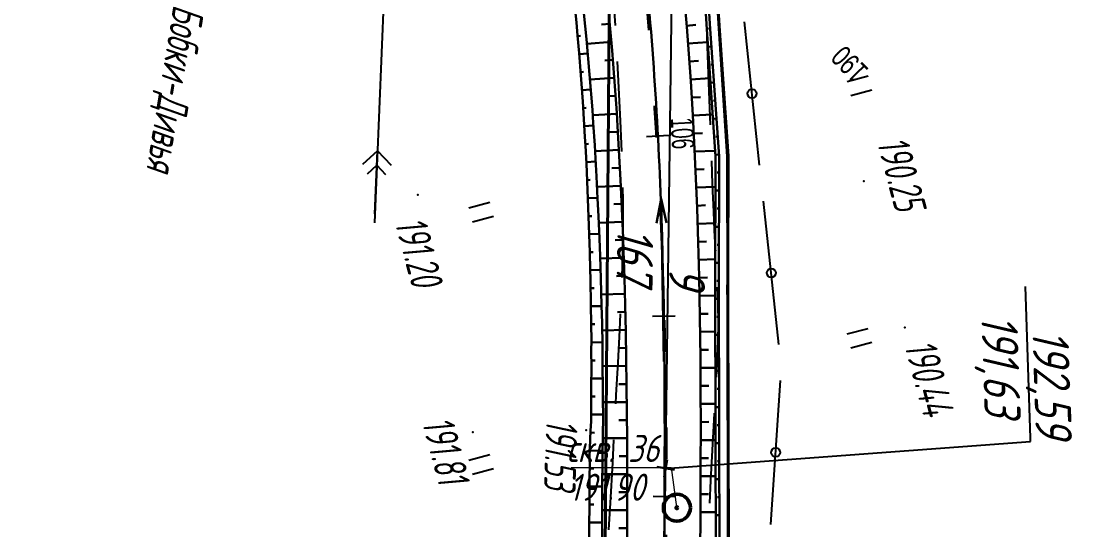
# Model space of a CAD drawing. Header units: millimetres. Extents: x -1799 to 6962, y -1020 to 4121.
# Drawn here: x 5726.6 to 5843.3, y 886.9 to 943.3 of the extents above; entities that cross this region are included whole.
import ezdxf
from ezdxf import colors
from ezdxf.entities.mleader import LeaderData, LeaderLine
from ezdxf.math import Vec2, Vec3

# ---------------------------------------------------------------- set-up
doc = ezdxf.new("R2010")
doc.units = ezdxf.units.MM
doc.linetypes.add('CONTI', pattern=[0])
doc.linetypes.add('STROT', pattern=[1.7, 0.5, -1.2])
for name, color, linetype, lineweight in [('10', 1, 'Continuous', 35), ('геология', 7, 'Continuous', 20), ('КОПИЯ_ОСЬ_13_ОТКОСЫ', 7, 'Continuous', 30), ('ОСЬ_ВЕРХ_ПОКРЫТИЯ_ГРАНИЦЫ_ПОЛОС', 7, 'Continuous', 30), ('ОСЬ_ВЕРХ_ПОКРЫТИЯ_ОСЬ', 1, 'Continuous', 30), ('Отметки', 5, 'Continuous', 30), ('Уклоны ПЧ', 5, 'Continuous', 30)]:
    doc.layers.add(name, color=color, linetype=linetype, lineweight=lineweight)
for name, color, linetype in [('_Ростелеком', 6, 'Continuous'), ('GOR_BDEFAULT', 212, 'CONTI'), ('NAD_MDEFAULT', 7, 'CONTI'), ('PI_OTDEFAULT', 172, 'CONTI'), ('PI_TTDEFAULT', 5, 'CONTI'), ('PLN_O', 7, 'CONTI'), ('SIT_LDEFAULT', 7, 'CONTI'), ('ZAPSKDEFAULT', 7, 'CONTI'), ('КОПИЯ_ОСЬ_ТАНГЕНСЫ', 1, 'Continuous'), ('ОСЬ_ВЕРХ_ПОКРЫТИЯ_ПИКЕТЫ', 1, 'Continuous'), ('ОСЬ_ВЕРХ_ПОКРЫТИЯ_ТАНГЕНСЫ', 1, 'Continuous'), ('разметка', 7, 'Continuous')]:
    doc.layers.add(name, color=color, linetype=linetype)
doc.styles.add('eskd', font='spds.shx', dxfattribs={"width": 1.2, "oblique": 15})
doc.styles.add('SHRFT', font='TXT', dxfattribs={"width": 3.5})
doc.styles.get("Standard").update_dxf_attribs({"font": 'arial.ttf'})
doc.styles.add('STYLE1', font='romand.shx', dxfattribs={"width": 0.9})
doc.styles.add('ГОСТ', font='', dxfattribs={"oblique": 15, "height": 4})
doc.styles.get('ГОСТ').set_extended_font_data('GOST type A')
doc.linetypes.add('кабель_связи_проект.', pattern='A,10,-1,["/",STYLE1,S=3,R=0,X=0,Y=-1.5],-4.1', length=15.1)

# ---------------------------------------------------------------- blocks, each defined once
blk = doc.blocks.new('BL_2011')
at = {"color": 0}
for p, q in [((0, 0), (0, 2.4)), ((1.6, 0), (1.6, 2.4))]:
    blk.add_line(p, q, dxfattribs=at)
blk = doc.blocks.new('_None')
blk = doc.blocks.new('Крест')
at = {"layer": 'Отметки'}
for points in [[(-1, 0), (1, 0)], [(0, 1), (0, -1)]]:
    blk.add_lwpolyline(points, dxfattribs=at)
blk = doc.blocks.new('Стрелка')
at = {"layer": 'Уклоны ПЧ', "ltscale": 2}
for points in [[(-0.02342005360436872, -0.04794833697465961), (-0.02342005360436872, 17.97170368749525)], [(-0.02342005360436872, -0.04794833697465961), (-0.5784949510263147, 2.621650927669716)], [(-0.02342005360436872, -0.04794833697465961), (0.5316548438175772, 2.621650927669716)]]:
    blk.add_lwpolyline(points, dxfattribs=at)

msp = doc.modelspace()

# ---------------------------------------------------------------- linework, layer by layer
at = {"layer": '10'}
for points in [[(5791.355964376251, 869.7934807356569), (5791.985964376139, 953.6034807352471), (5769.205964376344, 1029.843480735471), (5768.895964376288, 1032.773480736104), (5755.345964376475, 1076.213480735582), (5685.505964376158, 1227.893480735284), (5683.115964376493, 1232.243480735843), (5612.565964376214, 1360.393480735284), (5593.2659643764, 1384.303480735433), (5577.575964376456, 1419.603480735247), (5542.445964376102, 1502.973480735359), (5552.865964376493, 1504.53348073588), (5516.085964376232, 1583.56348073521), (5516.085964376232, 1583.56348073521), (5485.165964376307, 1652.333480735694), (5455.385964376512, 1713.543480735657), (5448.065964376214, 1728.593480735471), (5415.885964376512, 1791.103480735247), (5411.505964376158, 1799.603480735247), (5401.585964376232, 1796.883480735508), (5363.485964376139, 1869.853480735247), (5344.985964376139, 1914.953480735806)], [(5805.165964376307, 883.4134807357686), (5805.085964376232, 913.5634807352099), (5805.045964376195, 928.3434807354706), (5804.145964376288, 942.5334807358804), (5801.995964376381, 976.2034807358059), (5801.095964376475, 992.8634807359549), (5771.790660616893, 1087.984515807045), (5771.790660616893, 1087.984515807045), (5731.2659643764, 1176.633480735508), (5724.615964376493, 1174.123480735731), (5696.165964376307, 1233.163480735769), (5688.975964376363, 1246.273480736104), (5623.545964376195, 1365.603480735247), (5585.295964376195, 1451.763480735396), (5562.865964376493, 1510.433480735322), (5555.115964376493, 1526.56348073521), (5526.335964376232, 1586.473480735359)], [(5516.085964376232, 1583.56348073521), (5552.865964376493, 1504.53348073588), (5542.445964376102, 1502.973480735359), (5577.575964376456, 1419.603480735247), (5593.2659643764, 1384.303480735433), (5612.565964376214, 1360.393480735284), (5683.115964376493, 1232.243480735843), (5685.505964376158, 1227.893480735284), (5755.345964376475, 1076.213480735582), (5768.895964376288, 1032.773480736104), (5769.205964376344, 1029.843480735471), (5791.985964376139, 953.6034807352471), (5791.355964376251, 869.7934807356569)]]:
    msp.add_lwpolyline(points, dxfattribs=at)
at = {"layer": '_Ростелеком', "linetype": 'кабель_связи_проект.', "ltscale": 0.25, "const_width": 0.35}
msp.add_lwpolyline([(5805.165964376307, 883.4134807357686), (5805.085964376232, 913.5634807352099), (5805.125964376386, 928.3534807352471), (5804.145964376288, 942.5334807358804), (5802.829757305686, 963.1458956519264), (5800.305473025141, 992.7465754443901), (5792.145285991437, 1019.931911062834), (5784.684153753517, 1044.070788457443), (5777.412903898783, 1068.665277860512), (5777.412903898783, 1068.665277860512), (5771.790660616893, 1087.984515807045), (5754.125367967799, 1126.627863044304), (5733.428006614684, 1166.088191697759), (5716.026414358881, 1200.551868101035), (5697.96872202532, 1233.5746692069), (5674.586269444591, 1278.941700580915), (5654.913125594418, 1314.592563434889)], dxfattribs=at)
at = {"layer": 'PI_TTDEFAULT', "color": 5}
for p in [(5820.191700376405, 925.5992137355852, 190.249), (5770.661700376435, 924.0792167348909, 191.203), (5824.741700376451, 909.3592157349112, 190.436), (5776.79170037644, 897.7392127350095, 191.812), (5789.381700376407, 897.9592147352296, 191.53)]:
    msp.add_point(p, dxfattribs=at)
at = {"layer": 'PLN_O'}
for p, q in [((5808.631700376407, 927.3592157349112), (5806.931700376395, 943.2692117350298)), ((5810.761700376412, 907.469216735487), (5809.0617003764, 923.3792127356055)), ((5809.871700376398, 887.5192117350298), (5810.931700376395, 903.4792107356834))]:
    msp.add_line(p, q, dxfattribs=at)
for centre in [(5807.78170037643, 935.3092127353075), (5809.911700376435, 915.4192137349519), (5810.401700376426, 895.4992157355073)]:
    msp.add_circle(centre, 0.5, dxfattribs=at)
at = {"layer": 'SIT_LDEFAULT', "color": 7}
for p, q in [((5767.191700376405, 952.9092117346945), (5765.881700376407, 920.9792107356834)), ((5792.3117003764, 947.2792137352872), (5792.581700376419, 942.8692177351686)), ((5802.801700376449, 941.5292137352872), (5802.79170037644, 941.8292167348909)), ((5803.03170037643, 935.5392167348537), (5802.801700376449, 941.5292137352872)), ((5792.8117003764, 938.8792127356055), (5792.891700376416, 937.4092117346945)), ((5792.891700376416, 937.4092117346945), (5793.141700376416, 932.299218735111)), ((5803.171700376444, 931.8392117353278), (5803.03170037643, 935.5392167348537)), ((5793.141700376416, 932.299218735111), (5793.28170037643, 928.8892147358629)), ((5766.211700376423, 928.969216735487), (5764.54170037644, 927.4392177354666)), ((5765.921700376444, 921.9792107356834), (5766.211700376423, 928.969216735487)), ((5767.741700376451, 927.3092127353075), (5766.211700376423, 928.969216735487)), ((5803.411700376435, 925.2492157355073), (5803.321700376409, 927.8392117353278)), ((5765.101700376437, 926.4192137349519), (5766.141700376416, 927.3692177351686)), ((5766.141700376416, 927.3692177351686), (5767.101700376437, 926.3292167348909)), ((5793.401700376426, 924.8892147358629), (5793.441700376405, 923.4792107356834)), ((5803.53170037643, 922.1992127349722), (5803.411700376435, 925.2492157355073)), ((5793.431700376395, 923.4792107356834), (5793.431700376395, 919.8792127356055)), ((5803.631700376407, 920.1492167351889), (5803.53170037643, 922.1992127349722)), ((5793.431700376395, 919.8792127356055), (5793.371700376398, 916.2792137352872)), ((5803.741700376451, 918.0992137355852), (5803.631700376407, 920.1492167351889)), ((5803.751700376402, 917.8492137355852), (5803.741700376451, 918.0992137355852)), ((5793.361700376447, 916.2792137352872), (5793.3117003764, 914.8892147358629)), ((5804.021700376421, 911.9492127349722), (5803.961700376423, 913.8492137355852)), ((5804.051700376449, 909.8992167351889), (5804.021700376421, 911.9492127349722)), ((5793.141700376416, 910.8892147358629), (5793.051700376449, 909.0692147355649)), ((5793.0617003764, 909.0692147355649), (5792.871700376398, 905.469216735487)), ((5804.021700376421, 907.8492137355852), (5804.051700376449, 909.8992167351889)), ((5803.871700376398, 904.5192117350298), (5804.021700376421, 907.8492137355852)), ((5792.871700376398, 905.469216735487), (5792.671700376444, 901.8692177351686)), ((5803.841700376428, 903.8592157349112), (5803.871700376398, 904.5192117350298)), ((5792.671700376444, 901.8692177351686), (5792.621700376398, 900.8992167351889)), ((5803.591700376428, 899.1192177351686), (5803.631700376407, 899.8692177351686)), ((5803.221700376433, 892.3792127356055), (5803.591700376428, 899.1192177351686)), ((5792.411700376435, 896.9092117346945), (5792.28170037643, 894.3492137355852)), ((5792.29170037644, 894.3492137355852), (5792.04170037644, 889.9092117346945)), ((5803.081700376419, 889.8792127356055), (5803.221700376433, 892.3792127356055)), ((5792.04170037644, 889.9092117346945), (5791.861700376447, 886.9292157352093))]:
    msp.add_line(p, q, dxfattribs=at)
at = {"layer": 'геология', "color": 1, "linetype": 'Continuous'}
for p, q in [((5787.702704275589, 893.8278079791116), (5798.793916053701, 893.8278079791116)), ((5798.793916053701, 893.8278079791116), (5799.415548364583, 889.4169010402757))]:
    msp.add_line(p, q, dxfattribs=at)
at = {"layer": 'геология', "color": 1, "linetype": 'Continuous', "lineweight": 50}
for radius in [1.5, 0.1033866461948492]:
    msp.add_circle((5799.440180590589, 889.3712415782857), radius, dxfattribs=at)
at = {"layer": 'КОПИЯ_ОСЬ_13_ОТКОСЫ'}
for p, q in [((5803.145690287589, 942.5058780400204), (5802.946096791778, 942.4931329846504)), ((5803.283381543422, 940.5106239127117), (5802.884333412638, 940.4830451276275)), ((5803.421275467301, 938.5153832588467), (5803.221751401908, 938.5015938658389)), ((5803.559169391179, 936.5201426049816), (5803.160121260453, 936.4925638198974)), ((5803.697063315058, 934.5249019520479), (5803.497539249665, 934.5111125599715)), ((5803.834957238936, 932.5296612981829), (5803.43590910821, 932.5020825130987)), ((5803.972851162815, 930.5344206443178), (5803.77332709748, 930.5206312522414)), ((5804.110745086693, 928.5391799904528), (5803.711696956025, 928.5116012053686)), ((5804.121055317732, 926.539708568168), (5803.921056049157, 926.5402494728687)), ((5804.115646277301, 924.5397158827755), (5803.715647740182, 924.5407976912456)), ((5804.110237236901, 922.5397231964516), (5803.910237968326, 922.5402641002211)), ((5804.10482819647, 920.5397305110591), (5803.704829659351, 920.5408123195293)), ((5804.099419156069, 918.5397378256666), (5803.899419887524, 918.5402787294361)), ((5804.094010115668, 916.5397451402741), (5803.69401157852, 916.5408269487443)), ((5804.088601075238, 914.5397524548816), (5803.888601806664, 914.5402933586511)), ((5804.088677204165, 912.5397596288594), (5803.688678615066, 912.5386982703703)), ((5804.093983998415, 910.5397666696581), (5803.893984706558, 910.5392359908792)), ((5804.099290792665, 908.5397737095254), (5803.699292214422, 908.5387123510363)), ((5804.104597586915, 906.5397807503241), (5803.9045983005, 906.5392500706139)), ((5804.109904381165, 904.5397877911228), (5803.709905813777, 904.5387264326337)), ((5804.115211175385, 902.5397948319214), (5803.915211894413, 902.5392641522112)), ((5804.120517969635, 900.5398018717888), (5803.720519413133, 900.5387405132997)), ((5804.125824763885, 898.5398089125874), (5803.925825488355, 898.5392782338085)), ((5804.131131558135, 896.5398159533861), (5803.731133012488, 896.538754594897)), ((5804.136438352385, 894.5398229932534), (5803.936439082268, 894.5392923135432)), ((5804.141745146606, 892.5398300340521), (5803.741746611844, 892.538768675563)), ((5804.147051940856, 890.5398370748508), (5803.947052676182, 890.5393063951406)), ((5804.152358735106, 888.5398441156494), (5803.7523602112, 888.5387827571603))]:
    msp.add_line(p, q, dxfattribs=at)
for points in [[(5803.488867071786, 804.5361978173378), (5803.488867071786, 804.5361978173378), (5803.875955486214, 823.8276024865108), (5803.825966348328, 853.6111309578764), (5803.765967214023, 883.4106619482982), (5803.685959352888, 913.5635165259364), (5803.725833686602, 928.3070513693738), (5802.749043348051, 942.4406095318618), (5801.433553175719, 963.0417974893126), (5800.633156723439, 970.0448506590101)], [(5804.284099983643, 804.5420884465921), (5804.162836387821, 808.8765311719972), (5804.275958026186, 823.8264248430851), (5804.225965784901, 853.6118023231747), (5804.165966403243, 883.4114673169452), (5804.085960788138, 913.5635063009458), (5804.125871026548, 928.3203169018152), (5803.148163641841, 942.4671441618475), (5801.832468641436, 963.0715398214879), (5801.229450464578, 970.1427512927103)], [(5788.82020399636, 947.1785175161558), (5789.275541520774, 942.7919208364683), (5789.414839006125, 941.3271381216246), (5789.756132341086, 937.4126483755308), (5790.056547380149, 933.4948016958433), (5790.158537126243, 932.0227557974058), (5790.317823625266, 929.5672504263121), (5790.406767106711, 928.0926410513121), (5790.516767717063, 926.1250507192808), (5790.642988420188, 923.6633197622496), (5790.736311174094, 921.6923114614683), (5790.838819719016, 919.2264301138121), (5790.913862443625, 917.2521869497496), (5790.99793837136, 914.7824603872496), (5791.081464982688, 911.8161517934996), (5791.130598283469, 909.8370258169371), (5791.168791032493, 907.3613178091246), (5791.190061784446, 905.8750507192808), (5791.227049089133, 901.9086810903746), (5791.239225602805, 898.9311420278746), (5791.226835466086, 897.9381000356871), (5791.170896745383, 894.9576312856871), (5791.160825944602, 891.4775287466246), (5791.161161637961, 888.9897968130308), (5791.115644670188, 882.0156757192808)], [(5788.820251290143, 947.178413994995), (5789.275329415143, 942.79193938562), (5789.414977852643, 941.32709563562), (5789.756286446393, 937.41254485437), (5790.056579415143, 933.494820244995), (5790.158630196393, 932.02289641687), (5790.317809883893, 929.56733001062), (5790.406677071393, 928.09272063562), (5790.516540352643, 926.12494719812), (5790.643005196393, 923.663277276245), (5790.736266915143, 921.69233001062), (5790.838805977643, 919.22650969812), (5790.914001290143, 917.252144463745), (5790.997985665143, 914.782417901245), (5791.081481758893, 911.816109307495), (5791.130798165143, 909.837105401245), (5791.168884102643, 907.36127532312), (5791.189880196393, 905.87494719812), (5791.226989571393, 901.90863860437), (5791.239196602643, 898.93109954187), (5791.226989571393, 897.938179619995), (5791.170837227643, 894.957710869995), (5791.160583321393, 891.47748626062), (5791.161071602643, 888.98969329187), (5791.115661446393, 882.01557219812)], [(5788.042829728782, 945.6312763052183), (5788.279615617454, 943.1989032583433), (5788.411543107688, 941.7375995474058), (5788.577711320579, 939.7871600942808), (5788.778318620383, 937.3467304067808), (5788.852339006125, 936.3694965200621), (5788.990324235618, 934.4133807974058), (5789.116117692649, 932.4552509145933), (5789.232984758079, 930.4952899770933), (5789.289152360618, 929.5146991567808), (5789.39117262429, 927.5520526724058), (5789.571882463157, 923.6195575552183), (5789.708753801047, 919.6852924184996), (5789.766416764915, 917.7147723989683), (5789.813276506125, 915.7428485708433), (5789.842237687766, 914.7565204458433), (5789.904646135032, 911.7952777700621), (5789.940733171165, 909.8194476919371), (5789.944120622336, 907.8420306997496), (5789.94227430886, 906.8528949575621), (5789.944685197532, 904.8738300161558), (5789.933119035422, 902.8935443716246), (5789.927870011985, 900.9121600942808), (5789.911222673118, 898.9296161489683), (5789.864835954368, 897.9379169302183), (5789.812467790305, 896.9460346059996), (5789.752897477805, 894.9614765005308), (5789.76177809304, 893.9686786489683), (5789.733808732688, 892.9756976919371), (5789.743665910422, 890.6904193716246), (5789.753187394797, 889.9944965200621), (5789.748197770774, 889.0001727895933), (5789.718549943625, 888.0057269888121), (5789.709974504172, 885.0200092153746)], [(5800.277301805307, 945.7465877425047), (5800.535602586557, 942.7246150862547), (5800.768512742807, 939.7031307112547), (5800.980426805307, 936.6801814925047), (5801.213336961557, 932.9030818831297), (5801.414020555307, 929.1240291487547), (5801.689899461557, 922.5771541487547), (5801.810504930307, 918.8027400862547), (5801.908161180307, 915.0273494612547), (5801.992145555307, 910.5019588362547), (5802.049762742807, 905.9760799300047), (5802.074665086557, 902.4587459456297), (5802.085895555307, 898.4414119612547), (5802.078571336557, 893.9245662581297), (5802.047321336557, 888.4082088362547), (5801.973590867807, 880.8933162581297)], [(5791.861755196393, 944.496285088745), (5792.254333321393, 940.06537688562), (5792.598083321393, 935.63031829187), (5792.767516915143, 933.16205657312), (5792.861755196393, 931.68012297937), (5793.192809883893, 925.745796807495), (5793.469665352643, 919.305855401245), (5793.522888008893, 917.818062432495), (5793.617126290143, 914.84125579187), (5793.697204415143, 911.862496026245), (5793.763122383893, 908.88178313562), (5793.816833321393, 905.89936126062), (5793.858825508893, 902.91547454187), (5793.890563790143, 899.92963469812), (5793.912536446393, 896.942574151245), (5793.926696602643, 893.45551360437), (5793.931579415143, 890.66449797937), (5793.923766915143, 884.97895110437)], [(5791.996520821393, 943.03559172937), (5791.082946602643, 942.95307219812)], [(5800.526325242807, 942.8356990706297), (5801.533649461557, 942.9177303206297)], [(5788.41720411843, 941.6711932974058), (5788.731275773704, 941.6979266958433)], [(5792.171813790143, 941.04340422937), (5789.462341133893, 940.811714776245)], [(5800.683063524057, 940.8418025862547), (5802.84814297467, 941.0066986078518)], [(5788.586652970969, 939.6783954458433), (5789.556577897727, 939.7581073599058)], [(5792.337341133893, 939.05024016687), (5791.433532540143, 938.97748626062)], [(5800.830524461557, 938.8471736800047), (5801.825641649057, 938.9184627425047)], [(5788.750517106711, 937.6851093130308), (5789.073820329368, 937.7116596059996)], [(5792.493102852643, 937.056343682495), (5789.801696602643, 936.852730401245)], [(5800.969196336557, 936.8520564925047), (5803.125262244905, 936.9969524316612)], [(5788.900221086204, 935.6907245474058), (5789.887846208274, 935.7603656606871)], [(5792.637145821393, 935.061226494995), (5791.739684883893, 934.999703057495)], [(5801.097126024057, 934.8559627425047), (5802.077106492807, 934.9165096175047)], [(5789.036451554954, 933.6953632192808), (5789.365797258079, 933.7165424184996)], [(5792.773864571393, 933.066109307495), (5790.098083321393, 932.895699151245)], [(5801.215778367807, 932.8596248518797), (5803.402553366099, 932.9847196810069)], [(5789.16119215554, 931.6992694692808), (5790.175596452415, 931.7597553091246)], [(5792.895934883893, 931.06977141687), (5792.003845040143, 931.01996672937)], [(5801.325641649057, 930.8625545393797), (5802.295856492807, 930.9138240706297)], [(5789.278394914329, 929.7026874380308), (5789.616575456321, 929.7220966177183)], [(5793.007263008893, 929.072945244995), (5790.356384102643, 928.92524016687)], [(5801.424762742807, 928.8649959456297), (5803.680703230473, 928.9600614387664)], [(5789.38319227761, 927.7054950552183), (5790.425382829368, 927.7596332388121)], [(5793.118591133893, 927.075874932495), (5792.234802071393, 927.02680266687)], [(5801.509235399057, 926.8667049300047), (5802.468708055307, 926.9072322737547)], [(5789.481397844016, 925.7078754263121), (5789.828886247336, 925.7239887075621)], [(5793.221130196393, 925.07856047937), (5790.576110665143, 924.96479094812)], [(5801.593219774057, 924.8684139143797), (5803.716776362717, 924.9581058569374)], [(5789.568235612571, 923.7097675161558), (5790.638380265891, 923.7532245474058)], [(5793.307067696393, 923.08051360437), (5792.425720040143, 923.04242766687)], [(5801.677692430307, 922.8703670393797), (5802.629352586557, 922.9104061018797)], [(5789.643751359641, 921.7111713247496), (5790.00054762429, 921.7236835317808)], [(5793.393005196393, 921.082222588745), (5790.766540352643, 920.969429619995)], [(5801.747028367807, 920.8715877425047), (5803.70589468923, 920.9346071150276)], [(5789.707960344016, 919.7122089224058), (5790.81727430886, 919.7447406606871)], [(5793.477477852643, 919.084175713745), (5792.601501290143, 919.05268157312)], [(5801.808063524057, 918.8723201643797), (5802.747028367807, 918.8996639143797)], [(5789.766462541282, 917.7129413442808), (5790.13628981179, 917.7217304067808)], [(5793.546325508893, 917.08539641687), (5790.922302071393, 917.002144463745)], [(5801.863239305307, 916.8732967268797), (5803.695038660991, 916.9205906888592)], [(5789.814146257102, 915.7134906606871), (5790.965101457297, 915.7473041372496)], [(5793.609313790143, 915.08637297937), (5792.734802071393, 915.05854094812)], [(5801.911579149057, 914.8737850081297), (5802.841266649057, 914.8935603987547)], [(5789.864195085227, 913.7141620474058), (5790.24793837136, 913.7222186880308)], [(5793.664489571393, 913.087105401245), (5791.047790352643, 913.01703704187)], [(5801.951618211557, 912.8740291487547), (5803.68770232003, 912.906638135587)], [(5789.906110978782, 911.7145892934996), (5791.083448625266, 911.7360736684996)], [(5793.714294258893, 911.087593682495), (5792.841735665143, 911.06830657312)], [(5801.986286180307, 910.8745174300047), (5802.909137742807, 910.8894100081297)], [(5789.940901017844, 909.7148944692808), (5790.333418107688, 909.7155658559996)], [(5793.758727852643, 909.088081963745), (5791.143005196393, 909.029976494995)], [(5802.016071336557, 908.8747615706297), (5803.698340443292, 908.8974098082754)], [(5789.9438917405, 907.7148944692808), (5791.163374162375, 907.7126361684996)], [(5793.795348946393, 907.088570244995), (5792.923766915143, 907.07270110437)], [(5802.040485399057, 906.8747615706297), (5802.953083055307, 906.8847713362547)], [(5789.943662858665, 905.7148944692808), (5790.35015699929, 905.7153827505308)], [(5793.828552071393, 905.08881438562), (5791.197692696393, 905.05170501062)], [(5802.057575242807, 904.8747615706297), (5803.708982921273, 904.8865402996662)], [(5789.937910295188, 903.7148944692808), (5791.210279679954, 903.7075092153746)], [(5793.856384102643, 903.089058526245), (5792.979919258893, 903.07660735437)], [(5802.071735399057, 902.8747615706297), (5802.973102586557, 902.8813533675047)], [(5789.929990983665, 901.7149555044371), (5790.354124284446, 901.7137958364683)], [(5793.878356758893, 901.089058526245), (5791.230407540143, 901.061226494995)], [(5802.079059617807, 900.8750057112547), (5803.719615229036, 900.8795036705333)], [(5789.917814469993, 899.7149555044371), (5791.236067033469, 899.7039081411558)], [(5793.896911446393, 899.08930266687), (5793.014098946393, 899.082710869995)], [(5802.084430711557, 898.8750057112547), (5802.975055711557, 898.8774471175047)], [(5789.853147721946, 897.7164203481871), (5790.291959977805, 897.6932269888121)], [(5793.911559883893, 897.08930266687), (5791.210388008893, 897.069527276245)], [(5802.083454149057, 896.8750057112547), (5803.730247659734, 896.8724207164842)], [(5789.775617814719, 895.7180072622496), (5791.184370256125, 895.6757709341246)], [(5793.920348946393, 895.08930266687), (5793.019958321393, 895.085640557495)], [(5802.080036180307, 894.8750057112547), (5802.961383836557, 894.8735408675047)], [(5789.754728532493, 893.7184955434996), (5790.224348283469, 893.7052509145933)], [(5793.927673165143, 893.08930266687), (5791.165466133893, 893.084663994995)], [(5802.072711961557, 892.8750057112547), (5803.740879985018, 892.8653774842742)], [(5789.739225602805, 891.7188007192808), (5791.161543107688, 891.7249652700621)], [(5793.931091133893, 891.08930266687), (5793.010192696393, 891.08783782312)], [(5802.060993211557, 890.8750057112547), (5802.935504930307, 890.8698787581297)], [(5789.751814103782, 889.7188617544371), (5790.225904679954, 889.7165424184996)], [(5793.929626290143, 889.08930266687), (5791.161071602643, 889.092964776245)], [(5802.049762742807, 888.8750057112547), (5803.751493806436, 888.8653078790876)], [(5789.717725969016, 887.7193500356871), (5791.152845597922, 887.7151996450621)], [(5793.926696602643, 887.08930266687), (5793.003845040143, 887.090523369995)]]:
    msp.add_lwpolyline(points, dxfattribs=at)
at = {"layer": 'КОПИЯ_ОСЬ_ТАНГЕНСЫ'}
msp.add_line((5799.071700375856, 962.7592147359746), (5796.001700375849, 732.6692147361236), dxfattribs=at)
at = {"layer": 'ОСЬ_ВЕРХ_ПОКРЫТИЯ_ГРАНИЦЫ_ПОЛОС'}
for points in [[(5800.277301805307, 945.7465877425047), (5800.535602586557, 942.7246150862547), (5800.768512742807, 939.7031307112547), (5800.980426805307, 936.6801814925047), (5801.213336961557, 932.9030818831297), (5801.414020555307, 929.1240291487547), (5801.689899461557, 922.5771541487547), (5801.810504930307, 918.8027400862547), (5801.908161180307, 915.0273494612547), (5801.992145555307, 910.5019588362547), (5802.049762742807, 905.9760799300047), (5802.074665086557, 902.4587459456297), (5802.085895555307, 898.4414119612547), (5802.078571336557, 893.9245662581297), (5802.047321336557, 888.4082088362547), (5801.973590867807, 880.8933162581297)], [(5791.861755196393, 944.496285088745), (5792.254333321393, 940.06537688562), (5792.598083321393, 935.63031829187), (5792.767516915143, 933.16205657312), (5792.861755196393, 931.68012297937), (5793.192809883893, 925.745796807495), (5793.469665352643, 919.305855401245), (5793.522888008893, 917.818062432495), (5793.617126290143, 914.84125579187), (5793.697204415143, 911.862496026245), (5793.763122383893, 908.88178313562), (5793.816833321393, 905.89936126062), (5793.858825508893, 902.91547454187), (5793.890563790143, 899.92963469812), (5793.912536446393, 896.942574151245), (5793.926696602643, 893.45551360437), (5793.931579415143, 890.66449797937), (5793.923766915143, 884.97895110437)]]:
    msp.add_lwpolyline(points, dxfattribs=at)
at = {"layer": 'ОСЬ_ВЕРХ_ПОКРЫТИЯ_ОСЬ'}
msp.add_lwpolyline([(5796.404661142073, 944.1195535598445), (5796.488147639853, 943.1340728834393), (5796.569027639178, 942.1483748559031), (5796.647336291333, 941.1624692104879), (5796.723108787448, 940.1763653954613), (5796.796380357215, 939.1900725908699), (5796.867186267025, 938.2035997029516), (5796.935561817876, 937.2169553734484), (5797.001542344611, 936.2301479786756), (5797.065163213565, 935.2431856379035), (5797.126459821544, 934.2560762124258), (5797.185467594283, 933.2688273158046), (5797.242221984876, 932.2814463054883), (5797.296758472608, 931.2939403042319), (5797.349112561447, 930.3063161870587), (5797.399319778991, 929.3185805998864), (5797.447415674929, 928.3307399474206), (5797.493435820195, 927.3428004099178), (5797.537415805544, 926.3547679422545), (5797.57939124053, 925.3666482795152), (5797.65747098547, 923.390169209254), (5797.727960267783, 921.4134047892067), (5797.791144536817, 919.43639330325), (5797.847309449086, 917.4591698696959), (5797.896740842096, 915.481766558637), (5797.939724709877, 913.5042125074315), (5797.976547180655, 911.5265340622636), (5798.007494496977, 909.5487548843148), (5798.032852997023, 907.5708960894617), (5798.05290909872, 905.592976353516), (5798.067949284343, 903.6150120575103), (5798.078260088319, 901.6370173957321), (5798.084128085475, 899.659004510765), (5798.085839880931, 897.6809836136299), (5798.081241697373, 894.7139551596838), (5798.068904397815, 891.746948582505), (5798.049795437875, 888.7799777057144), (5798.015455276685, 884.8240836834657)], dxfattribs=at)
at = {"layer": 'ОСЬ_ВЕРХ_ПОКРЫТИЯ_ПИКЕТЫ'}
for p, q in [((5796.08410673764, 930.5607655322301), (5798.58065248011, 930.6921403998631)), ((5796.08410673764, 930.5607655322301), (5798.58065248011, 930.6921403998631)), ((5796.741309310435, 910.6187025508034), (5799.240997738156, 910.6581710711243)), ((5796.812532719554, 890.6466984044882), (5799.312484929493, 890.6312404530245))]:
    msp.add_line(p, q, dxfattribs=at)
at = {"layer": 'ОСЬ_ВЕРХ_ПОКРЫТИЯ_ТАНГЕНСЫ'}
msp.add_line((5799.071700375856, 962.7592147359746), (5796.001700375849, 732.6692147361236), dxfattribs=at)
at = {"layer": 'разметка', "linetype": 'STROT', "lineweight": 30, "ltscale": 7}
msp.add_lwpolyline([(5312.419951080936, 2282.389592047234), (5316.248330236014, 2195.847462246579, 0.002559796335909504), (5318.528587321935, 2149.658473065508, 0.01482581485104546), (5323.043230571444, 2096.101309080062, 0.01026846316929855), (5326.556794219776, 2070.09333256298, 0.00912404488225515), (5335.38206139234, 2019.609944396106, 0.03020844163849281), (5352.494181355907, 1943.306114179467, 0.03104518826050361), (5370.983017266097, 1896.350219193299, 0.007877118138080627), (5388.832378658301, 1859.398221180228), (5485.717003133594, 1664.045008556371, -0.002973544320314526), (5496.159285259006, 1642.671319183347), (5549.563985624476, 1531.691856217955, -0.03039803624120341), (5568.217826139773, 1487.866110648413), (5596.285781411405, 1412.455364825589, 0.04634382968334985), (5628.252163394916, 1343.371454953601), (5666.656332017164, 1274.78566042186, -0.01136105926665252), (5709.242686284482, 1194.504991888453), (5740.219959055665, 1132.759812451352, -0.02222531508865343), (5757.306641797602, 1095.997857649264, -0.02209981590129591), (5770.196559998245, 1057.726974188735, -0.002394669231374273), (5778.875652900324, 1028.934648886708, -0.03632339240756253), (5794.376136395158, 962.0931287393096, -0.03836498102736813), (5797.847112697151, 870.9789609931531)], format="xyb", dxfattribs=at)

# ---------------------------------------------------------------- block references
at = {"layer": 'ZAPSKDEFAULT', "color": 7, "rotation": 285}
for p in [(5818.351700376437, 936.6392147358629), (5776.351700376437, 922.6392147358629), (5818.351700376437, 908.6392147358629), (5776.351700376437, 894.6392147358629)]:
    msp.add_blockref('BL_2011', p, dxfattribs=at)
at = {"layer": 'Отметки', "rotation": 260.7861031979047}
msp.add_blockref('Крест', (5798.185693182118, 893.7387608489144), dxfattribs=at)
at = {"layer": 'Уклоны ПЧ', "rotation": 180.9083001441696}
msp.add_blockref('Стрелка', (5797.685640267193, 923.5700932558748), dxfattribs=at)

# ---------------------------------------------------------------- texts
at = {"layer": 'GOR_BDEFAULT', "color": 212, "style": 'SHRFT', "width": 0.75}
msp.add_text('190', height=2.3625, rotation=134.294741, dxfattribs=at).set_placement((5820.828246376428, 937.9729087347287, 190))
at = {"layer": 'NAD_MDEFAULT', "color": 7, "style": 'eskd', "oblique": 10, "width": 0.8}
msp.add_text('Бобки-Дивья', height=3.5, rotation=260.621097, dxfattribs=at).set_placement((5743.568866376425, 945.2370487352955))
at = {"layer": 'PI_OTDEFAULT', "color": 172, "style": 'eskd', "oblique": 10, "width": 0.8}
for s, rotation, p in [('190.25', 285, (5821.621700376398, 929.8992167351889)), ('191.20', 285, (5768.091700376428, 920.9792107356834)), ('190.44', 285, (5824.671700376444, 907.3592157349112)), ('191.81', 285, (5771.104597376378, 898.8428467357653)), ('191.53', 268.0000000000001, (5784.94262737642, 899.1942347357171))]:
    msp.add_text(s, height=3.5, rotation=rotation, dxfattribs=at).set_placement(p)
at = {"layer": 'геология', "color": 1, "style": 'ГОСТ', "oblique": 15}
for s, p in [('скв. 36', (5787.209528011832, 894.4281487804028)), ('191.90', (5787.48754645006, 890.1352073991793))]:
    msp.add_text(s, height=3, rotation=0.1, dxfattribs=at).set_placement(p)
at = {"layer": 'ОСЬ_ВЕРХ_ПОКРЫТИЯ_ПИКЕТЫ', "width": 0.6}
msp.add_text('106', height=2.5, rotation=273.012277665402, dxfattribs=at).set_placement((5798.731775903589, 932.5776871921616))
at = {"layer": 'Отметки', "color": 0, "style": 'ГОСТ', "oblique": 15}
msp.add_text('191,63', height=4, rotation=271.8799694002059, dxfattribs=at).set_placement((5833.234409632811, 910.7602432867634, 126.574))
at = {"layer": 'Уклоны ПЧ', "style": 'ГОСТ', "oblique": 15}
for s, p in [('167', (5792.843200130194, 920.4661359697702)), ('9', (5798.602214535853, 916.1330512588966))]:
    msp.add_text(s, height=4, rotation=269.020231, dxfattribs=at).set_placement(p)

# ---------------------------------------------------------------- leaders
at = {"layer": 'Отметки', "ltscale": 0.2}
ml = msp.add_multileader_mtext('Standard', dxfattribs=at)
ml.set_content('192,59', color=256, style='ГОСТ')
ml.set_leader_properties()
ml.set_arrow_properties(name='NONE')
ml.build(insert=Vec2(0, 0))
ml.multileader.update_dxf_attribs({"text_left_attachment_type": 6, "text_right_attachment_type": 6, "dogleg_length": 0.36, "arrow_head_size": 2})
ctx = ml.context
ctx.base_point, ctx.arrow_head_size, ctx.landing_gap_size, ctx.plane_origin, ctx.plane_x_axis, ctx.plane_y_axis = Vec3(5838.088246994663, 915.7902286065657), 2, 0, Vec3(5764.498214509522, 895.5246037248644), Vec3(0.03280576864435442, -0.9994617459130956), Vec3(0.9994617459130956, 0.03280576864435442)
ctx.left_attachment, ctx.right_attachment, ctx.text_align_type = 6, 6, 2
notes = []
notes.append((ctx, [(1, (1, 1, 0), (5838.714105758301, 896.7227926509577), (-0.03280576864435445, 0.9994617459130957), 0.3600000000000005, [(0, [(5798.186359787078, 893.7340407896909)], 0, [])])]))
ctx.mtext.insert, ctx.mtext.text_direction, ctx.mtext.rotation, ctx.mtext.alignment, ctx.mtext.line_spacing_style, ctx.mtext.flow_direction = Vec3(5843.299819712711, 897.2335054151836), Vec3(0.03280576864435442, -0.9994617459130956), 4.74520063624294, 3, 2, 5
for ctx, leaders in notes:
    for number, flags, end, landing, length, lines in leaders:
        leader = LeaderData()
        leader.index, (leader.has_last_leader_line, leader.has_dogleg_vector, leader.attachment_direction) = number, flags
        leader.last_leader_point, leader.dogleg_vector, leader.dogleg_length = Vec3(end), Vec3(landing), length
        for number, points, colour, breaks in lines:
            line = LeaderLine()
            line.index, line.vertices, line.color, line.breaks = number, Vec3.list(points), colors.encode_raw_color(colour), breaks
            leader.lines.append(line)
        ctx.leaders.append(leader)

doc.saveas('drawing.dxf')
